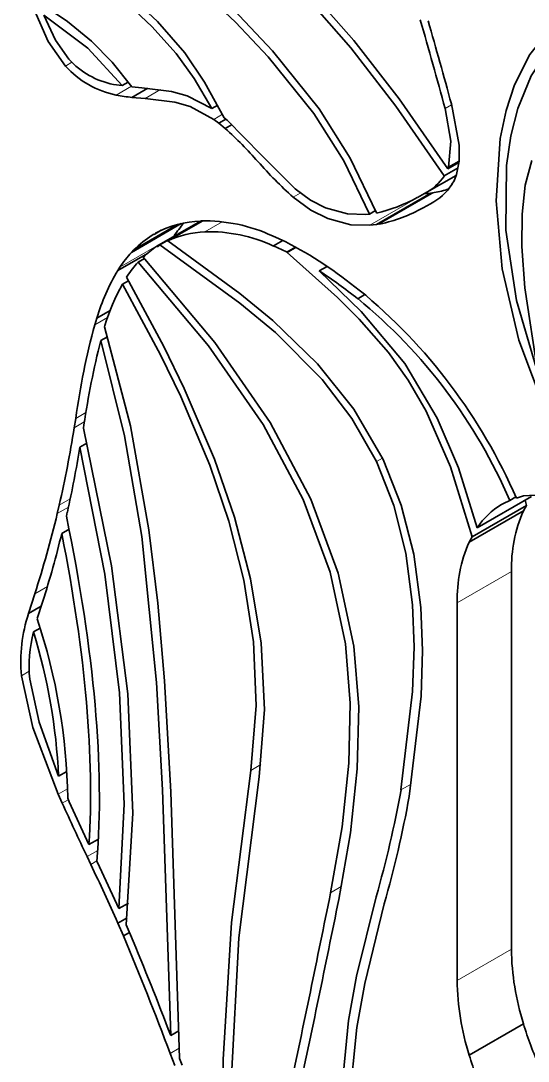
# Model space of a CAD drawing. Extents: x 291 to 834, y 188 to 661.
# Drawn here: x 693.92 to 697.22, y 633.16 to 639.94 of the extents above; entities that cross this region are included whole.
import ezdxf

# ---------------------------------------------------------------- set-up
doc = ezdxf.new("R2010")
doc.units = 0

msp = doc.modelspace()

# ---------------------------------------------------------------- linework, layer by layer
at = {"color": 7, "lineweight": 13, "ltscale": 0.001207}
msp.add_line((694.2068, 639.6411), (694.2486, 639.6652), dxfattribs=at)
at = {"color": 7, "lineweight": 35, "ltscale": 0.001406}
msp.add_line((694.575, 639.5136), (694.5193, 639.5216), dxfattribs=at)
at = {"color": 7, "lineweight": 13, "ltscale": 0.002877}
msp.add_line((694.5364, 639.452), (694.636, 639.5095), dxfattribs=at)
at = {"color": 7, "lineweight": 35, "ltscale": 0.001168}
msp.add_line((694.575, 639.5136), (694.6155, 639.537), dxfattribs=at)
at = {"color": 7, "lineweight": 35, "ltscale": 0.001615}
msp.add_line((694.7032, 639.4997), (694.6389, 639.5055), dxfattribs=at)
at = {"color": 7, "lineweight": 35, "ltscale": 0.002977}
msp.add_line((694.6396, 639.437), (694.7428, 639.4965), dxfattribs=at)
at = {"color": 7, "lineweight": 13, "ltscale": 0.002903}
msp.add_line((694.7247, 639.4296), (694.8253, 639.4877), dxfattribs=at)
at = {"color": 7, "lineweight": 35, "ltscale": 0.002133}
msp.add_line((694.6396, 639.437), (694.7247, 639.4296), dxfattribs=at)
at = {"color": 7, "lineweight": 35, "ltscale": 0.00114}
msp.add_line((695.1586, 639.3641), (695.1981, 639.3868), dxfattribs=at)
at = {"color": 7, "lineweight": 13, "ltscale": 0.001226}
msp.add_line((696.679, 639.364), (696.7214, 639.3885), dxfattribs=at)
at = {"color": 7, "lineweight": 13, "ltscale": 0.001648}
for p, q in [((695.1719, 639.2938), (695.229, 639.3267)), ((695.6458, 638.4302), (695.7029, 638.4632))]:
    msp.add_line(p, q, dxfattribs=at)
at = {"color": 7, "lineweight": 35, "ltscale": 0.00105}
msp.add_line((695.1719, 639.2938), (695.2056, 639.2686), dxfattribs=at)
at = {"color": 7, "lineweight": 35, "ltscale": 0.001316}
msp.add_line((695.2056, 639.2686), (695.2512, 639.2949), dxfattribs=at)
at = {"color": 7, "lineweight": 35, "ltscale": 0.000630456}
msp.add_line((695.2596, 639.2878), (695.2403, 639.304), dxfattribs=at)
at = {"color": 7, "lineweight": 35, "ltscale": 0.001356}
msp.add_line((695.2056, 639.2686), (695.2473, 639.2339), dxfattribs=at)
at = {"color": 7, "lineweight": 35, "ltscale": 0.001274}
msp.add_line((695.2473, 639.2339), (695.2914, 639.2594), dxfattribs=at)
at = {"color": 7, "lineweight": 35, "ltscale": 0.002084}
msp.add_line((696.6967, 638.972), (696.7689, 639.0137), dxfattribs=at)
at = {"color": 7, "lineweight": 35, "ltscale": 0.001978}
msp.add_line((696.701, 638.983), (696.7696, 639.0225), dxfattribs=at)
at = {"color": 7, "lineweight": 35, "ltscale": 0.0026}
msp.add_line((696.6737, 638.9262), (696.7638, 638.9782), dxfattribs=at)
at = {"color": 7, "lineweight": 35, "ltscale": 0.000295816}
msp.add_line((696.701, 638.983), (696.6967, 638.972), dxfattribs=at)
at = {"color": 7, "lineweight": 35, "ltscale": 0.00108}
msp.add_line((696.7369, 638.894), (696.7529, 638.9341), dxfattribs=at)
at = {"color": 7, "lineweight": 35, "ltscale": 0.005954}
msp.add_line((696.5449, 638.81), (696.7512, 638.9291), dxfattribs=at)
at = {"color": 7, "lineweight": 35, "ltscale": 0.000655057}
msp.add_line((696.7237, 638.8714), (696.7369, 638.894), dxfattribs=at)
at = {"color": 7, "lineweight": 13, "ltscale": 0.001328}
msp.add_line((695.6894, 638.7872), (695.7354, 638.8137), dxfattribs=at)
at = {"color": 7, "lineweight": 13, "ltscale": 0.010205}
msp.add_line((696.1895, 638.6036), (696.543, 638.8077), dxfattribs=at)
at = {"color": 7, "lineweight": 35, "ltscale": 0.010207}
for p, q in [((696.2316, 638.6084), (696.5852, 638.8126)), ((696.8885, 636.6333), (697.2421, 636.8375)), ((696.8358, 633.1993), (697.1893, 633.4035))]:
    msp.add_line(p, q, dxfattribs=at)
at = {"color": 7, "lineweight": 13, "ltscale": 0.010206}
for p, q in [((696.254, 638.6124), (696.6076, 638.8165)), ((694.561, 638.3305), (694.9146, 638.5346)), ((696.7572, 636.145), (697.1108, 636.3491))]:
    msp.add_line(p, q, dxfattribs=at)
at = {"color": 7, "lineweight": 35, "ltscale": 0.001328}
msp.add_line((696.5449, 638.81), (696.4982, 638.7848), dxfattribs=at)
at = {"color": 7, "lineweight": 35, "ltscale": 0.001061}
msp.add_line((696.543, 638.8077), (696.5852, 638.8126), dxfattribs=at)
at = {"color": 7, "lineweight": 35, "ltscale": 0.000568449}
msp.add_line((696.5852, 638.8126), (696.6076, 638.8165), dxfattribs=at)
at = {"color": 7, "lineweight": 13, "ltscale": 0.002513}
msp.add_line((696.5356, 638.7174), (696.6227, 638.7677), dxfattribs=at)
at = {"color": 7, "lineweight": 35, "ltscale": 0.001376}
msp.add_line((696.5356, 638.7174), (696.5841, 638.7435), dxfattribs=at)
at = {"color": 7, "lineweight": 35, "ltscale": 0.000591287}
msp.add_line((696.1862, 638.6765), (696.1627, 638.6738), dxfattribs=at)
at = {"color": 7, "lineweight": 35, "ltscale": 0.001136}
for p, q in [((696.1862, 638.6765), (696.2256, 638.6992)), ((694.5839, 633.9757), (694.6232, 633.9984))]:
    msp.add_line(p, q, dxfattribs=at)
at = {"color": 7, "lineweight": 35, "ltscale": 0.009349}
msp.add_line((694.636, 638.4274), (694.9599, 638.6144), dxfattribs=at)
at = {"color": 7, "lineweight": 35, "ltscale": 0.008206}
msp.add_line((694.6526, 638.4447), (694.9368, 638.6088), dxfattribs=at)
at = {"color": 7, "lineweight": 35, "ltscale": 0.008223}
msp.add_line((694.801, 638.4668), (695.0858, 638.6312), dxfattribs=at)
at = {"color": 7, "lineweight": 35, "ltscale": 0.007773}
msp.add_line((694.821, 638.476), (695.0903, 638.6314), dxfattribs=at)
at = {"color": 7, "lineweight": 35, "ltscale": 0.006455}
msp.add_line((694.8732, 638.5024), (695.0968, 638.6315), dxfattribs=at)
at = {"color": 7, "lineweight": 13, "ltscale": 0.003279}
msp.add_line((695.1142, 638.5613), (695.2278, 638.6268), dxfattribs=at)
at = {"color": 7, "lineweight": 35, "ltscale": 0.00106}
msp.add_line((696.1895, 638.6036), (696.2316, 638.6084), dxfattribs=at)
at = {"color": 7, "lineweight": 35, "ltscale": 0.000568713}
msp.add_line((696.2316, 638.6084), (696.254, 638.6124), dxfattribs=at)
at = {"color": 7, "lineweight": 35, "ltscale": 0.000290999}
msp.add_line((694.7817, 638.5454), (694.7717, 638.5394), dxfattribs=at)
at = {"color": 7, "lineweight": 13, "ltscale": 0.000293925}
msp.add_line((694.7717, 638.5394), (694.7819, 638.5452), dxfattribs=at)
at = {"color": 7, "lineweight": 35, "ltscale": 6.29136e-05}
msp.add_line((694.7836, 638.5438), (694.7817, 638.5454), dxfattribs=at)
at = {"color": 7, "lineweight": 35, "ltscale": 0.001358}
for p, q in [((694.7836, 638.5438), (694.8307, 638.571)), ((694.1826, 636.5969), (694.2296, 636.624))]:
    msp.add_line(p, q, dxfattribs=at)
at = {"color": 7, "lineweight": 35, "ltscale": 0.000315794}
msp.add_line((694.7932, 638.5521), (694.7836, 638.5438), dxfattribs=at)
at = {"color": 7, "lineweight": 35, "ltscale": 0.002357}
msp.add_line((695.6409, 638.4956), (695.5554, 638.5353), dxfattribs=at)
at = {"color": 7, "lineweight": 35, "ltscale": 0.000160863}
msp.add_line((694.801, 638.4668), (694.806, 638.4628), dxfattribs=at)
at = {"color": 7, "lineweight": 35, "ltscale": 0.000497376}
msp.add_line((694.806, 638.4628), (694.821, 638.476), dxfattribs=at)
at = {"color": 7, "lineweight": 35, "ltscale": 0.001751}
msp.add_line((695.5615, 638.4693), (695.6221, 638.5043), dxfattribs=at)
at = {"color": 7, "lineweight": 35, "ltscale": 0.002324}
msp.add_line((695.5615, 638.4693), (695.6458, 638.4302), dxfattribs=at)
at = {"color": 7, "lineweight": 35, "ltscale": 0.001653}
msp.add_line((695.6507, 638.4274), (695.7079, 638.4604), dxfattribs=at)
at = {"color": 7, "lineweight": 35, "ltscale": 0.005571}
msp.add_line((694.5471, 638.3093), (694.7401, 638.4207), dxfattribs=at)
at = {"color": 7, "lineweight": 35, "ltscale": 0.000598987}
msp.add_line((694.6526, 638.4447), (694.636, 638.4274), dxfattribs=at)
at = {"color": 7, "lineweight": 35, "ltscale": 0.000141578}
msp.add_line((695.6458, 638.4302), (695.6507, 638.4274), dxfattribs=at)
at = {"color": 7, "lineweight": 35, "ltscale": 0.000633989}
msp.add_line((694.561, 638.3305), (694.5471, 638.3093), dxfattribs=at)
at = {"color": 7, "lineweight": 35, "ltscale": 0.001179}
msp.add_line((694.6793, 638.364), (694.7202, 638.3876), dxfattribs=at)
at = {"color": 7, "lineweight": 35, "ltscale": 0.001475}
msp.add_line((695.8587, 638.3065), (695.9098, 638.3361), dxfattribs=at)
at = {"color": 7, "lineweight": 35, "ltscale": 0.000210333}
msp.add_line((694.6041, 638.2658), (694.6088, 638.2728), dxfattribs=at)
at = {"color": 7, "lineweight": 35, "ltscale": 0.001112}
msp.add_line((694.5786, 638.2202), (694.6171, 638.2425), dxfattribs=at)
at = {"color": 7, "lineweight": 35, "ltscale": 0.001326}
msp.add_line((696.1094, 638.1256), (696.1553, 638.1521), dxfattribs=at)
at = {"color": 7, "lineweight": 13, "ltscale": 0.002388}
msp.add_line((694.3975, 637.9559), (694.4802, 638.0037), dxfattribs=at)
at = {"color": 7, "lineweight": 35, "ltscale": 0.00112}
msp.add_line((694.4105, 637.9988), (694.3975, 637.9559), dxfattribs=at)
at = {"color": 7, "lineweight": 35, "ltscale": 0.002497}
msp.add_line((694.4105, 637.9988), (694.4969, 638.0488), dxfattribs=at)
at = {"color": 7, "lineweight": 35, "ltscale": 0.000186788}
msp.add_line((694.4604, 637.9435), (694.4626, 637.9506), dxfattribs=at)
at = {"color": 7, "lineweight": 35, "ltscale": 0.001263}
msp.add_line((694.4366, 637.8528), (694.4803, 637.8781), dxfattribs=at)
at = {"color": 7, "lineweight": 13, "ltscale": 0.001905}
msp.add_line((694.2728, 637.3454), (694.3388, 637.3835), dxfattribs=at)
at = {"color": 7, "lineweight": 35, "ltscale": 0.001531}
msp.add_line((694.2728, 637.3454), (694.2633, 637.2849), dxfattribs=at)
at = {"color": 7, "lineweight": 13, "ltscale": 0.001903}
msp.add_line((694.2633, 637.2849), (694.3292, 637.323), dxfattribs=at)
at = {"color": 7, "lineweight": 35, "ltscale": 0.000574485}
msp.add_line((694.3229, 637.2814), (694.3264, 637.3041), dxfattribs=at)
at = {"color": 7, "lineweight": 35, "ltscale": 0.001293}
msp.add_line((694.3006, 637.1595), (694.3454, 637.1854), dxfattribs=at)
at = {"color": 7, "lineweight": 13, "ltscale": 0.00112}
msp.add_line((696.2319, 637.0644), (696.2707, 637.0868), dxfattribs=at)
at = {"color": 7, "lineweight": 35, "ltscale": 0.001126}
msp.add_line((697.1008, 636.8119), (697.1398, 636.8344), dxfattribs=at)
at = {"color": 7, "lineweight": 35, "ltscale": 0.001195}
msp.add_line((697.189, 636.8409), (697.1436, 636.8259), dxfattribs=at)
at = {"color": 7, "lineweight": 35, "ltscale": 0.001395}
msp.add_line((694.1654, 636.7803), (694.153, 636.7259), dxfattribs=at)
at = {"color": 7, "lineweight": 13, "ltscale": 0.002098}
msp.add_line((694.153, 636.7259), (694.2256, 636.7678), dxfattribs=at)
at = {"color": 7, "lineweight": 13, "ltscale": 0.002073}
msp.add_line((694.1654, 636.7803), (694.2372, 636.8218), dxfattribs=at)
at = {"color": 7, "lineweight": 35, "ltscale": 0.010205}
msp.add_line((696.855, 636.574), (697.2086, 636.7781), dxfattribs=at)
at = {"color": 7, "lineweight": 35, "ltscale": 0.00097907}
msp.add_line((697.2086, 636.7781), (697.1893, 636.744), dxfattribs=at)
at = {"color": 7, "lineweight": 35, "ltscale": 0.000896803}
msp.add_line((697.1993, 636.8127), (697.2086, 636.7781), dxfattribs=at)
at = {"color": 7, "lineweight": 35, "ltscale": 0.000682558}
msp.add_line((694.2124, 636.7088), (694.2185, 636.7354), dxfattribs=at)
at = {"color": 7, "lineweight": 35, "ltscale": 0.010206}
msp.add_line((696.8358, 636.5399), (697.1893, 636.744), dxfattribs=at)
at = {"color": 7, "lineweight": 35, "ltscale": 0.00097982}
msp.add_line((696.855, 636.574), (696.8358, 636.5399), dxfattribs=at)
at = {"color": 7, "lineweight": 35, "ltscale": 0.061499}
msp.add_line((697.1108, 636.3491), (697.1108, 633.8891), dxfattribs=at)
at = {"color": 7, "lineweight": 13, "ltscale": 0.002375}
msp.add_line((694.0065, 636.2037), (694.0888, 636.2512), dxfattribs=at)
at = {"color": 7, "lineweight": 35, "ltscale": 0.003372}
msp.add_line((694.0065, 636.2037), (693.9659, 636.0751), dxfattribs=at)
at = {"color": 7, "lineweight": 35, "ltscale": 0.002962}
msp.add_line((694.0227, 636.0418), (694.0587, 636.1547), dxfattribs=at)
at = {"color": 7, "lineweight": 35, "ltscale": 0.002386}
msp.add_line((693.9659, 636.0751), (694.0485, 636.1228), dxfattribs=at)
at = {"color": 7, "lineweight": 35, "ltscale": 0.061501}
msp.add_line((696.7572, 636.145), (696.7572, 633.6849), dxfattribs=at)
at = {"color": 7, "lineweight": 35, "ltscale": 0.001248}
msp.add_line((693.9987, 635.9551), (694.0419, 635.98), dxfattribs=at)
at = {"color": 7, "lineweight": 13, "ltscale": 0.00145}
msp.add_line((693.92, 635.6703), (693.9703, 635.6993), dxfattribs=at)
at = {"color": 7, "lineweight": 13, "ltscale": 0.001861}
msp.add_line((695.4136, 635.0536), (695.4781, 635.0908), dxfattribs=at)
at = {"color": 7, "lineweight": 35, "ltscale": 0.001556}
msp.add_line((694.1608, 635.0156), (694.2147, 635.0468), dxfattribs=at)
at = {"color": 7, "lineweight": 13, "ltscale": 0.00173}
msp.add_line((694.1595, 634.8996), (694.2195, 634.9342), dxfattribs=at)
at = {"color": 7, "lineweight": 13, "ltscale": 0.001924}
msp.add_line((696.3912, 634.9263), (696.4578, 634.9648), dxfattribs=at)
at = {"color": 7, "lineweight": 35, "ltscale": 0.001639}
msp.add_line((694.1595, 634.8996), (694.1859, 634.8395), dxfattribs=at)
at = {"color": 7, "lineweight": 35, "ltscale": 0.000622523}
msp.add_line((694.2307, 634.8492), (694.2207, 634.8721), dxfattribs=at)
at = {"color": 7, "lineweight": 13, "ltscale": 0.001131}
msp.add_line((694.1859, 634.8395), (694.225, 634.8622), dxfattribs=at)
at = {"color": 7, "lineweight": 35, "ltscale": 0.007662}
msp.add_line((694.3594, 634.5711), (694.2307, 634.8492), dxfattribs=at)
at = {"color": 7, "lineweight": 35, "ltscale": 0.001769}
msp.add_line((694.3594, 634.5711), (694.4207, 634.6065), dxfattribs=at)
at = {"color": 7, "lineweight": 13, "ltscale": 0.002011}
msp.add_line((694.3466, 634.492), (694.4163, 634.5322), dxfattribs=at)
at = {"color": 7, "lineweight": 35, "ltscale": 0.001415}
msp.add_line((694.3466, 634.492), (694.371, 634.4409), dxfattribs=at)
at = {"color": 7, "lineweight": 13, "ltscale": 0.001159}
msp.add_line((694.371, 634.4409), (694.4111, 634.4641), dxfattribs=at)
at = {"color": 7, "lineweight": 35, "ltscale": 0.000199301}
msp.add_line((694.4144, 634.4539), (694.4109, 634.4611), dxfattribs=at)
at = {"color": 7, "lineweight": 35, "ltscale": 0.008289}
msp.add_line((694.5539, 634.1531), (694.4144, 634.4539), dxfattribs=at)
at = {"color": 7, "lineweight": 13, "ltscale": 0.002005}
msp.add_line((695.933, 634.2563), (696.0024, 634.2964), dxfattribs=at)
at = {"color": 7, "lineweight": 35, "ltscale": 0.001813}
msp.add_line((694.5539, 634.1531), (694.6167, 634.1893), dxfattribs=at)
at = {"color": 7, "lineweight": 35, "ltscale": 0.001707}
msp.add_line((694.5481, 634.0594), (694.6072, 634.0935), dxfattribs=at)
at = {"color": 7, "lineweight": 35, "ltscale": 0.002275}
msp.add_line((694.5481, 634.0594), (694.5839, 633.9757), dxfattribs=at)
at = {"color": 7, "lineweight": 35, "ltscale": 0.001235}
msp.add_line((694.6216, 634.002), (694.6022, 634.0474), dxfattribs=at)
at = {"color": 7, "lineweight": 35, "ltscale": 0.000539965}
msp.add_line((694.6302, 633.9822), (694.6216, 634.002), dxfattribs=at)
at = {"color": 7, "lineweight": 13, "ltscale": 0.010207}
msp.add_line((696.7572, 633.6849), (697.1108, 633.8891), dxfattribs=at)
at = {"color": 7, "lineweight": 35, "ltscale": 0.001524}
msp.add_line((694.8918, 633.327), (694.9446, 633.3575), dxfattribs=at)
at = {"color": 7, "lineweight": 13, "ltscale": 0.001711}
msp.add_line((694.8884, 633.2097), (694.9477, 633.244), dxfattribs=at)
at = {"color": 7, "lineweight": 35, "ltscale": 0.001794}
msp.add_line((694.9496, 633.1761), (694.9476, 633.2479), dxfattribs=at)
at = {"color": 7, "lineweight": 35, "ltscale": 0.002111}
msp.add_line((694.8884, 633.2097), (694.9178, 633.1306), dxfattribs=at)
at = {"color": 7, "lineweight": 35, "ltscale": 0.001152}
msp.add_line((694.9656, 633.1329), (694.9496, 633.1761), dxfattribs=at)
at = {"color": 7, "lineweight": 35}
for points in [[(696.6967, 638.972), (696.3794, 639.427), (696.0847, 639.8073), (695.7224, 640.2207), (695.4977, 640.4507), (695.0809, 640.8424)], [(695.0655, 640.791), (695.4803, 640.4012), (695.7039, 640.1722), (696.0645, 639.7603), (696.3578, 639.3807), (696.6737, 638.9262)], [(696.2318, 638.6843), (696.0596, 639.042), (695.858, 639.3613), (695.5544, 639.7396), (695.3368, 639.9692), (694.8853, 640.3969)], [(694.8696, 640.3455), (695.3127, 639.9263), (695.526, 639.7016), (695.8229, 639.3328), (696.0193, 639.0226), (696.1862, 638.6765)], [(695.2403, 639.304), (695.1127, 639.5369), (694.9827, 639.7273), (694.8058, 639.9303), (694.6854, 640.0427), (694.4387, 640.2409)], [(694.4299, 640.1839), (694.6597, 640), (694.7691, 639.8994), (694.9281, 639.7226), (695.0442, 639.5603), (695.1586, 639.3641)], [(694.6389, 639.5055), (694.5108, 639.6658), (694.3752, 639.804), (694.22, 639.9309), (694.0328, 640.0579)], [(693.9993, 640.0143), (694.094, 639.8011), (694.2068, 639.6411)], [(694.0665, 639.9724), (694.3514, 639.7579), (694.575, 639.5136)], [(694.2292, 639.6855), (694.1423, 639.8093), (694.0665, 639.9724)], [(697.5157, 639.9979), (697.359, 639.877), (697.2309, 639.7161), (697.1318, 639.5197), (697.0765, 639.3519), (697.0378, 639.1688), (697.0104, 638.764), (697.0504, 638.3208), (697.1588, 637.8548), (697.3365, 637.3815)], [(697.283, 637.64), (697.1431, 638.1146), (697.0753, 638.5714), (697.0784, 638.9939), (697.1063, 639.1871), (697.1516, 639.3654), (697.2388, 639.5767), (697.3564, 639.7529), (697.5041, 639.8895)], [(695.1586, 639.3641), (694.9981, 639.4465), (694.8968, 639.4754), (694.7032, 639.4997)], [(694.7247, 639.4296), (694.9197, 639.4055), (695.0181, 639.3768), (695.1719, 639.2938)], [(696.679, 639.364), (696.7162, 639.1519), (696.701, 638.983)], [(696.7529, 638.9341), (696.7695, 639.0215), (696.7695, 639.1267), (696.7198, 639.3942)], [(695.702, 638.8409), (695.4819, 639.0631), (695.2596, 639.2878)], [(697.2433, 639.0248), (697.2003, 638.8649), (697.1797, 638.6765), (697.1785, 638.4665), (697.1978, 638.1964), (697.283, 637.64)], [(696.1627, 638.6738), (696.0433, 638.6777), (695.899, 638.7175), (695.8026, 638.7671), (695.702, 638.8409)], [(695.6894, 638.7872), (695.8051, 638.7025), (695.9152, 638.6472), (696.0654, 638.6075), (696.1895, 638.6036)], [(694.821, 638.476), (695.3419, 638.0975), (695.5732, 637.9055), (695.8788, 637.5994), (696.0721, 637.3461), (696.2319, 637.0644)], [(696.2753, 637.0773), (696.0839, 637.4072), (695.8482, 637.7007), (695.5562, 637.9833), (695.3414, 638.1604), (694.8732, 638.5024)], [(695.9861, 634.213), (696.0617, 634.6465), (696.1069, 635.063), (696.1161, 635.4666), (696.0841, 635.8635), (695.9833, 636.3389), (695.8052, 636.8209), (695.5405, 637.3184), (695.1796, 637.8403), (694.7128, 638.3957)], [(695.6507, 638.4274), (695.977, 638.1337), (696.1196, 637.9934), (696.311, 637.7753), (696.4391, 637.5958), (696.5558, 637.3939), (696.7134, 637.0315), (696.855, 636.574)], [(694.6793, 638.364), (695.1389, 637.819), (695.4943, 637.3066), (695.7548, 636.8182), (695.9301, 636.3451), (696.0293, 635.8784), (696.0607, 635.4922), (696.0523, 635.0995), (696.0079, 634.6865), (695.933, 634.2563)], [(695.4672, 635.0125), (695.5024, 635.4506), (695.4806, 635.8817), (695.412, 636.3005), (695.3073, 636.7018), (695.1767, 637.0806), (694.9803, 637.5415), (694.8464, 637.8152), (694.6041, 638.2658)], [(696.8885, 636.6333), (696.7651, 637.0238), (696.628, 637.3475), (696.4168, 637.704), (696.1326, 638.0433), (695.8587, 638.3065)], [(694.5786, 638.2202), (694.8254, 637.7598), (694.9569, 637.4894), (695.1459, 637.0413), (695.2696, 636.6766), (695.3675, 636.2916), (695.4303, 635.8901), (695.4487, 635.4762), (695.4136, 635.0536)], [(694.9476, 633.2479), (694.8931, 634.9128), (694.8512, 635.6369), (694.8073, 636.1421), (694.7494, 636.6204), (694.6294, 637.2983), (694.4604, 637.9435)], [(694.4366, 637.8528), (694.5916, 637.2316), (694.7028, 636.5768), (694.7985, 635.626), (694.8387, 634.9272), (694.8918, 633.327)], [(694.6022, 634.0474), (694.6448, 634.7745), (694.6129, 635.5521), (694.5057, 636.3859), (694.3229, 637.2814)], [(694.3006, 637.1595), (694.4628, 636.3318), (694.5588, 635.5579), (694.5891, 634.8331), (694.5539, 634.1531)], [(696.2319, 637.0644), (696.345, 636.7786), (696.4232, 636.4683), (696.4667, 636.1307), (696.4767, 635.8579), (696.4674, 635.567), (696.3912, 634.9263)], [(696.4448, 634.8844), (696.522, 635.5379), (696.5309, 635.8353), (696.52, 636.1149), (696.4742, 636.4617), (696.3928, 636.7815), (696.2753, 637.0773)], [(697.6731, 636.7496), (697.4256, 636.8357), (697.3059, 636.8487), (697.189, 636.8409)], [(693.92, 635.6703), (693.9948, 635.3322), (694.1595, 634.8996)], [(694.1608, 635.0156), (694.0341, 635.3666), (693.9741, 635.6473)], [(695.4136, 635.0536), (695.2878, 634.0629), (695.2335, 633.1694), (695.2455, 632.2889)], [(695.3086, 632.0773), (695.2847, 633.0199), (695.3357, 633.9639), (695.4672, 635.0125)], [(696.2304, 634.2307), (696.1023, 633.7122), (696.0502, 633.425), (696.001, 632.9313), (695.9957, 632.4935), (696.0255, 631.9819), (696.1514, 631.045), (696.3959, 629.8618)], [(696.4622, 629.7874), (696.2116, 630.9835), (696.0818, 631.9286), (696.0505, 632.4436), (696.0547, 632.8835), (696.1032, 633.3785), (696.1551, 633.6658), (696.283, 634.1841)]]:
    msp.add_lwpolyline(points, dxfattribs=at)
for centre, radius, start, end in [((661.4727, 629.8099), 36.4796, 15.18297, 16.12569), ((660.235, 629.4326), 37.8204, 15.27154, 16.12358), ((694.6193, 640.0375), 0.5254, 222.06169, 259.03244), ((694.6575, 640.0438), 0.6042, 221.78693, 258.43891), ((694.7468, 640.5386), 1.1068, 259.04285, 264.44817), ((693.4389, 637.2467), 2.6871, 41.24568, 47.6984), ((697.4788, 640.7838), 2.6815, 221.16253, 228.13298), ((696.3878, 639.1158), 0.3434, 297.18151, 326.44431), ((696.416, 639.0696), 0.3664, 297.28425, 327.22783), ((696.4758, 639.5281), 0.7238, 280.49086, 288.25984), ((696.0112, 639.6627), 1.0034, 282.70514, 299.01583), ((696.0408, 639.6027), 1.0135, 282.15146, 299.20494), ((695.1104, 637.9556), 0.6758, 91.86225, 118.00335), ((695.5525, 638.118), 0.7619, 138.98007, 146.85777), ((695.1138, 637.588), 1.0444, 65.00576, 91.39233), ((695.0961, 638.0092), 0.6215, 121.46239, 135.52325), ((695.149, 637.8972), 0.665, 92.99607, 114.50055), ((695.1378, 637.5582), 1.004, 65.05947, 91.34588), ((695.1326, 637.9678), 0.5992, 123.60789, 134.45185), ((694.3333, 635.991), 2.826, 50.80207, 62.43108), ((695.2002, 637.913), 0.7635, 137.64379, 146.85103), ((695.2183, 637.8737), 0.7286, 137.70532, 146.78347), ((695.6968, 637.6206), 1.3405, 149.07908, 163.61459), ((694.0172, 635.4933), 3.3624, 51.52074, 56.79098), ((695.743, 637.561), 1.3382, 150.48375, 163.0756), ((693.9003, 635.431), 3.485, 23.33708, 50.65456), ((693.8351, 635.3949), 3.6041, 23.39074, 50.65371), ((699.1584, 636.6775), 4.9302, 164.96827, 172.21479), ((699.7157, 636.5154), 5.4463, 165.78329, 171.6741), ((686.7233, 638.4869), 7.6353, 347.08475, 350.94297), ((686.7736, 638.3915), 7.627, 347.45883, 350.70393), ((697.2849, 636.3801), 0.4702, 120.48835, 147.42523), ((697.271, 636.3954), 0.4498, 112.2313, 119.96069), ((687.687, 638.2561), 6.6445, 342.00727, 346.68528), ((698.0364, 636.3734), 0.9252, 156.37154, 181.50452), ((687.6902, 638.1712), 6.6802, 342.43036, 346.36945), ((697.6828, 636.1693), 0.9252, 156.37154, 181.50452), ((694.9081, 635.7609), 0.9926, 161.55967, 185.23958), ((690.3345, 634.8109), 3.8872, 0.90125, 18.45571), ((694.8404, 635.732), 0.8706, 165.15391, 185.58508), ((690.386, 634.8452), 3.7789, 2.58501, 17.07801), ((689.459, 636.1741), 7.0441, 343.98608, 349.79582), ((689.4377, 636.1463), 7.1202, 344.00523, 349.79096), ((707.1265, 640.6213), 14.1735, 204.07462, 205.62262), ((681.9512, 628.4342), 13.7959, 24.06342, 25.81056), ((557.2204, 662.3191), 141.5229, 348.030401, 348.562909), ((560.2695, 661.6429), 138.461, 348.029226, 348.573739), ((674.6409, 625.5996), 21.6304, 20.59896, 22.78245), ((673.9359, 625.3366), 22.4277, 20.8716, 22.6739), ((698.7869, 633.9144), 1.6768, 180.86617, 197.73528), ((698.4333, 633.7103), 1.6768, 180.86617, 197.73528), ((699.3185, 634.0453), 2.224, 196.77478, 204.54886), ((698.965, 633.8412), 2.224, 196.77478, 204.54886)]:
    msp.add_arc(centre, radius, start, end, dxfattribs=at)
for centre, major_axis, ratio, start_param, end_param in [((684.6777, 646.9972), (9.0276, -14.0554), 0.261961, 0.329195, 0.59764), ((684.1002, 647.8518), (9.5685, -14.8306), 0.251541, 0.32572, 0.563212)]:
    msp.add_ellipse(centre, major_axis=major_axis, ratio=ratio, start_param=start_param, end_param=end_param, dxfattribs=at)

doc.saveas('drawing.dxf')
